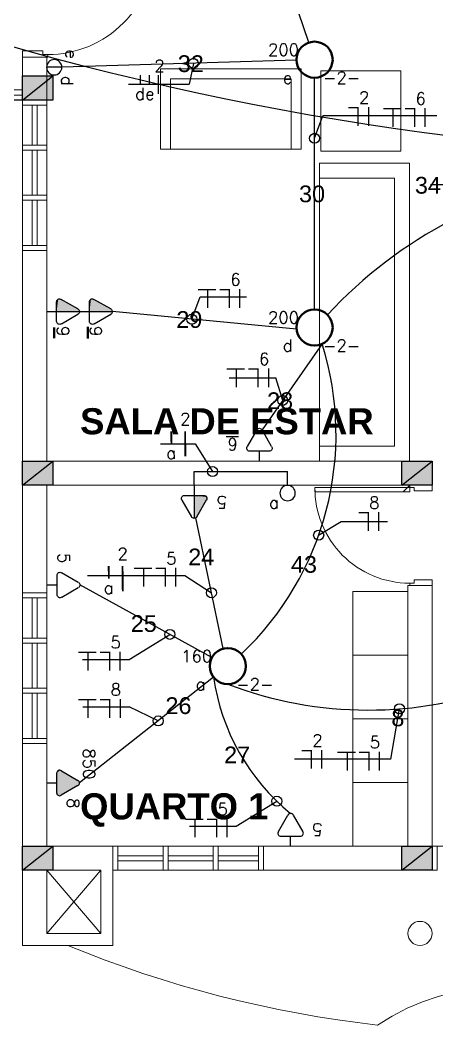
# Model space of a CAD drawing. Header units: millimetres. Extents: x 4360 to 8806, y 1896 to 3880.
# Drawn here: x 4427.47 to 4431.63, y 1934.58 to 1944.61 of the extents above; entities that cross this region are included whole.
import ezdxf
from ezdxf.enums import TextEntityAlignment as Align

# ---------------------------------------------------------------- set-up
doc = ezdxf.new("R2010")
doc.units = ezdxf.units.MM
doc.linetypes.add('ACAD_ISO03W100', pattern=[30, 12, -18])
doc.linetypes.add('Contínuo', pattern=[0])
for name, color, linetype, lineweight in [('C-Moveis', 7, 'Continuous', 5), ('C-Paredes-Acessorios', 20, 'Continuous', 5), ('C-Portas', 7, 'Continuous', 5), ('C-Texto', 4, 'Continuous', 9), ('ILUMINAÇÃO', 1, 'Contínuo', 50), ('TOMADAS', 1, 'Continuous', 25)]:
    doc.layers.add(name, color=color, linetype=linetype, lineweight=lineweight)
doc.layers.add('C-Pilares', color=7, linetype='Continuous', plot=False)
for name, color, linetype in [('CIRCUITOS', 255, 'Continuous'), ('Eletrodutos', 4, 'Continuous'), ('INTERRUPTORES', 1, 'Continuous')]:
    doc.layers.add(name, color=color, linetype=linetype)
doc.styles.add('BOLD', font='arialbd.ttf')
doc.styles.add('RomanS', font='romans.shx')
doc.styles.get("Standard").update_dxf_attribs({"font": 'arial.ttf'})

# ---------------------------------------------------------------- blocks, each defined once
blk = doc.blocks.new('d9-2')
at = {"layer": 'C-Portas'}
for p, q in [((-0.06, 0.2), (-0.06, 1.05)), ((-0.06, 1.05), (-0.02, 1.05)), ((-0.02, 1.05), (-0.02, 0.2)), ((-0.88, 0.2), (-0.9, 0.2)), ((-0.9, 0.2), (-0.9, 0)), ((-0.88, 0.16), (-0.88, 0.2)), ((-0.02, 0.2), (-0.06, 0.2)), ((-0.02, 0.16), (-0.02, 0.2)), ((-0.02, 0.2), (0, 0.2)), ((0, 0.2), (0, 0)), ((-0.85, 0.16), (-0.88, 0.16)), ((-0.85, 0), (-0.85, 0.16)), ((-0.05, 0), (-0.05, 0.16)), ((-0.05, 0.16), (-0.02, 0.16)), ((-0.9, 0), (-0.85, 0)), ((0, 0), (-0.05, 0))]:
    blk.add_line(p, q, dxfattribs=at)
blk.add_arc((-0.0299, 0.2), 0.8501, 89.32988, 180, dxfattribs=at)
blk = doc.blocks.new('A$C2A3D30EB')
at = {"layer": 'C-Pilares'}
for color, points in [(6, [(0, 0), (24, 30), (0, 30)]), (6, [(24, 30), (0, 30), (0, 0)]), (135, [(24, 30), (0, 0), (24, 0)])]:
    blk.add_hatch(color=color, dxfattribs=at).paths.add_polyline_path(points)
blk.add_line((24, 30), (0, 0), dxfattribs=at)
at = {"layer": 'C-Pilares', "color": 7}
blk.add_lwpolyline([(0, 0), (24, 0), (24, 30), (0, 30)], close=True, dxfattribs=at)
blk = doc.blocks.new('A$C0BD3781F')
blk.add_circle((0.36, 0.36), 0.36)
at = {"style": 'RomanS', "flags": 8}
for tag, p in [('001', (0.188, 0.472)), ('009', (0.502, 0.474)), ('020', (0.356, 0.232))]:
    blk.add_attdef(tag, text='', height=0.16, dxfattribs=at).set_placement(p, align=Align.MIDDLE_CENTER)
blk = doc.blocks.new('Ir1s01')
blk.add_circle((0, 1.02), 1.02)
at = {"style": 'RomanS', "flags": 8}
blk.add_attdef('009', text='', height=1.6, dxfattribs=at).set_placement((1.81, 2.29), align=Align.MIDDLE_CENTER)
blk = doc.blocks.new('IR2S02')
blk.add_line((0, 0), (0, 2.03))
blk.add_circle((0, 1.02), 1.02)
at = {"style": 'RomanS', "flags": 8}
for tag, p in [('030', (-1.74, 2.3)), ('009', (1.81, 2.29))]:
    blk.add_attdef(tag, text='', height=1.6, dxfattribs=at).set_placement(p, align=Align.MIDDLE_CENTER)
blk = doc.blocks.new('TEBAI01')
for p, q in [((-1.62, 1.95), (-0.35, 4.14)), ((0.35, 4.14), (1.63, 1.92)), ((-1.3, 1.32), (1.28, 1.32)), ((0, 0), (0, 1.32))]:
    blk.add_line(p, q)
for centre, start, end in [((0, 3.97), 26.0479, 153.9521), ((-1.3, 1.71), 143.1332, 270.777), ((1.3, 1.71), 267.1811, 32.5689)]:
    blk.add_arc(centre, 0.393, start, end)
at = {"style": 'RomanS', "flags": 8}
for tag, p in [('020', (-5.03, 2.2)), ('001', (3.56, 2.23))]:
    blk.add_attdef(tag, text='', height=1.6, dxfattribs=at).set_placement(p, align=Align.MIDDLE_CENTER)
blk = doc.blocks.new('TEMED02')
for p, q in [((-1.62, 1.95), (-0.35, 4.14)), ((0, 1.32), (0, 4.36)), ((0.35, 4.14), (1.63, 1.92)), ((-1.3, 1.32), (1.28, 1.32)), ((0, 0), (0, 1.32))]:
    blk.add_line(p, q)
for centre, start, end in [((0, 3.97), 26.0479, 153.9521), ((-1.3, 1.71), 143.1332, 270.777), ((1.3, 1.71), 267.1811, 32.5689)]:
    blk.add_arc(centre, 0.393, start, end)
at = {"linetype": 'Continuous'}
for points in [[(0, 4.36), (1.63, 1.92), (0.21, 4.3)], [(1.63, 1.92), (0, 4.36), (1.69, 1.72)], [(0, 1.32), (1.69, 1.72), (0, 4.36)], [(0.35, 4.14), (0.21, 4.3), (1.63, 1.92)], [(1.69, 1.72), (0, 1.32), (1.64, 1.52)], [(1.28, 1.32), (1.64, 1.52), (0, 1.32)], [(1.64, 1.52), (1.28, 1.32), (1.49, 1.37)]]:
    blk.add_solid(points, dxfattribs=at)
at = {"style": 'RomanS', "flags": 8}
for tag, p in [('020', (-4.96, 2.19)), ('001', (3.39, 2.17))]:
    blk.add_attdef(tag, text='', height=1.6, dxfattribs=at).set_placement(p, align=Align.MIDDLE_CENTER)
blk = doc.blocks.new('TEALT03')
for p, q in [((-1.62, 1.95), (-0.35, 4.14)), ((0.35, 4.14), (1.63, 1.92)), ((-1.3, 1.32), (1.28, 1.32)), ((0, 0), (0, 1.32))]:
    blk.add_line(p, q)
for centre, start, end in [((0, 3.97), 26.0479, 153.9521), ((-1.3, 1.71), 143.1332, 270.777), ((1.3, 1.71), 267.1811, 32.5689)]:
    blk.add_arc(centre, 0.393, start, end)
at = {"linetype": 'Continuous'}
for points in [[(-1.62, 1.95), (1.49, 1.37), (-0.35, 4.14)], [(-0.35, 4.14), (1.64, 1.52), (-0.21, 4.3)], [(1.64, 1.52), (-0.35, 4.14), (1.49, 1.37)], [(-0.21, 4.3), (1.69, 1.72), (0, 4.36)], [(1.69, 1.72), (-0.21, 4.3), (1.64, 1.52)], [(0, 4.36), (1.63, 1.92), (0.21, 4.3)], [(1.63, 1.92), (0, 4.36), (1.69, 1.72)], [(0.35, 4.14), (0.21, 4.3), (1.63, 1.92)], [(-1.69, 1.75), (1.28, 1.32), (-1.62, 1.95)], [(1.28, 1.32), (-1.69, 1.75), (-1.31, 1.32)], [(-1.66, 1.54), (-1.31, 1.32), (-1.69, 1.75)], [(-1.31, 1.32), (-1.66, 1.54), (-1.51, 1.38)], [(1.49, 1.37), (-1.62, 1.95), (1.28, 1.32)]]:
    blk.add_solid(points, dxfattribs=at)
at = {"style": 'RomanS', "flags": 8}
for tag, p in [('020', (-4.82, 2.03)), ('001', (3.51, 2.07))]:
    blk.add_attdef(tag, text='', height=1.6, dxfattribs=at).set_placement(p, align=Align.MIDDLE_CENTER)
blk = doc.blocks.new('FRR')
at = {"const_width": 0.24}
for points in [[(0.12, 1.68), (0.12, -1.68)], [(1.72, 1.68), (1.72, 0)], [(3.32, 1.68), (3.32, 0)]]:
    blk.add_lwpolyline(points, dxfattribs=at)
at = {"style": 'RomanS', "flags": 8}
for tag, p in [('001', (-0.1, 3.31)), ('009', (1.63, -1.63)), ('030', (3.37, -1.63))]:
    blk.add_attdef(tag, text='', height=1.6, dxfattribs=at).set_placement(p, align=Align.MIDDLE_CENTER)
blk = doc.blocks.new('FNT')
at = {"const_width": 0.24}
for points in [[(0.12, 1.68), (0.12, -1.68)], [(1.84, 1.56), (3.68, 1.56)], [(1.96, 1.44), (1.96, -1.68)], [(4.32, 1.56), (7.52, 1.56)], [(5.8, 1.44), (5.8, -1.68)]]:
    blk.add_lwpolyline(points, dxfattribs=at)
at = {"style": 'RomanS', "flags": 8}
blk.add_attdef('001', text='', height=1.6, dxfattribs=at).set_placement((0.89, 3.34), align=Align.MIDDLE_CENTER)
blk = doc.blocks.new('A$C27EA2FDF')
at = {"const_width": 0.009}
for points in [[(0.0398, 0.126), (0.0398, 0)], [(0.1043, 0.1215), (0.1733, 0.1215)], [(0.1088, 0.117), (0.1088, 0)]]:
    blk.add_lwpolyline(points, dxfattribs=at)
at = {"style": 'RomanS', "flags": 8}
blk.add_attdef('001', text='', height=0.06, dxfattribs=at).set_placement((0.0686, 0.1884), align=Align.MIDDLE_CENTER)
blk = doc.blocks.new('A$C3508442B')
at = {"const_width": 0.024}
for points in [[(0.262, 0.224), (0.592, 0.161)], [(0.227, 0.043), (0.392, 0.012)]]:
    blk.add_lwpolyline(points, dxfattribs=at)
at = {"style": 'RomanS', "flags": 8}
for tag, p in [('001', (0.105, 0.258)), ('009', (0.634, 0.329))]:
    blk.add_attdef(tag, text='', height=0.16, rotation=79, dxfattribs=at).set_placement(p, align=Align.MIDDLE_CENTER)

msp = doc.modelspace()

# ---------------------------------------------------------------- linework, layer by layer
at = {"layer": 'C-Moveis'}
for p, q in [((4430.78851, 1938.91158), (4430.78851, 1936.37158)), ((4431.33851, 1938.91158), (4430.78851, 1938.91158)), ((4430.78851, 1938.91158), (4430.78851, 1936.37158)), ((4431.33851, 1938.91158), (4430.78851, 1938.91158)), ((4430.78851, 1938.27658), (4431.33851, 1938.27658)), ((4430.78851, 1938.27658), (4431.33851, 1938.27658)), ((4430.78851, 1937.64158), (4431.33851, 1937.64158)), ((4430.78851, 1937.64158), (4431.33851, 1937.64158)), ((4430.78851, 1937.00658), (4431.33851, 1937.00658)), ((4430.78851, 1937.00658), (4431.33851, 1937.00658))]:
    msp.add_line(p, q, dxfattribs=at)
for points in [[(4428.87331, 1943.32247), (4428.87331, 1944.12247), (4430.27331, 1944.12247), (4430.27331, 1943.32247)], [(4428.87331, 1943.32247), (4428.87331, 1944.12247), (4430.27331, 1944.12247), (4430.27331, 1943.32247)], [(4430.46873, 1943.30123), (4430.46873, 1944.10123), (4431.26873, 1944.10123), (4431.26873, 1943.30123)], [(4430.46873, 1943.30123), (4430.46873, 1944.10123), (4431.26873, 1944.10123), (4431.26873, 1943.30123)], [(4428.97331, 1943.32247), (4428.97331, 1944.02247), (4430.17331, 1944.02247), (4430.17331, 1943.32247)], [(4428.97331, 1943.32247), (4428.97331, 1944.02247), (4430.17331, 1944.02247), (4430.17331, 1943.32247)], [(4430.4556, 1940.21158), (4430.4556, 1943.18158), (4431.3556, 1943.18158), (4431.3556, 1940.21158)], [(4430.4556, 1940.21158), (4430.4556, 1943.18158), (4431.3556, 1943.18158), (4431.3556, 1940.21158)], [(4430.4556, 1940.36158), (4430.4556, 1943.03158), (4431.2056, 1943.03158), (4431.2056, 1940.36158)], [(4430.4556, 1940.36158), (4430.4556, 1943.03158), (4431.2056, 1943.03158), (4431.2056, 1940.36158)]]:
    msp.add_lwpolyline(points, close=True, dxfattribs=at)
at = {"layer": 'C-Paredes-Acessorios'}
for p, q in [((4427.49851, 1944.23978), (4427.49851, 1944.05158)), ((4427.49851, 1944.23978), (4427.73851, 1944.23978)), ((4427.49851, 1944.23978), (4427.49851, 1944.05158)), ((4427.49851, 1944.23978), (4427.73851, 1944.23978)), ((4427.73851, 1944.23978), (4427.73851, 1944.05158)), ((4427.73851, 1944.23978), (4427.73851, 1943.81158)), ((4427.49851, 1944.05158), (4427.49851, 1942.73658)), ((4427.49851, 1944.05158), (4427.49851, 1942.73658)), ((4427.49851, 1943.91158), (4421.67851, 1943.91158)), ((4427.49851, 1943.91158), (4421.67851, 1943.91158)), ((4427.49851, 1943.86158), (4421.67851, 1943.86158)), ((4427.49851, 1943.86158), (4421.67851, 1943.86158)), ((4427.49851, 1942.36158), (4427.49851, 1943.81158)), ((4427.73851, 1943.81158), (4427.49851, 1943.81158)), ((4427.49851, 1942.36158), (4427.49851, 1943.81158)), ((4427.73851, 1943.81158), (4427.49851, 1943.81158)), ((4427.73851, 1943.81158), (4427.73851, 1942.73658)), ((4427.73851, 1942.36158), (4427.73851, 1943.81158)), ((4427.73851, 1943.81158), (4427.73851, 1942.73658)), ((4427.73851, 1942.36158), (4427.73851, 1943.81158)), ((4427.59351, 1943.76158), (4427.59351, 1943.36158)), ((4427.59351, 1943.76158), (4427.59351, 1943.36158)), ((4427.64351, 1943.76158), (4427.64351, 1943.36158)), ((4427.64351, 1943.76158), (4427.64351, 1943.36158)), ((4427.59351, 1943.31158), (4427.59351, 1942.86158)), ((4427.59351, 1943.31158), (4427.59351, 1942.86158)), ((4427.64351, 1943.31158), (4427.64351, 1942.86158)), ((4427.64351, 1943.31158), (4427.64351, 1942.86158)), ((4427.59351, 1942.36158), (4427.59351, 1942.81158)), ((4427.59351, 1942.36158), (4427.59351, 1942.81158)), ((4427.64351, 1942.36158), (4427.64351, 1942.81158)), ((4427.64351, 1942.36158), (4427.64351, 1942.81158)), ((4427.49851, 1942.31158), (4427.49851, 1938.89658)), ((4427.73851, 1942.31158), (4427.49851, 1942.31158)), ((4427.49851, 1942.31158), (4427.49851, 1938.89658)), ((4427.73851, 1942.31158), (4427.49851, 1942.31158)), ((4427.73851, 1942.31158), (4427.73851, 1940.21158)), ((4427.73851, 1942.31158), (4427.73851, 1940.21158)), ((4431.33851, 1940.21158), (4427.73851, 1940.21158)), ((4431.57851, 1940.21158), (4427.73851, 1940.21158)), ((4431.57851, 1939.97158), (4431.57851, 1940.21158)), ((4431.57851, 1939.97158), (4431.57851, 1940.21158)), ((4427.73851, 1939.97158), (4427.73851, 1938.89658)), ((4431.57851, 1939.97158), (4427.73851, 1939.97158)), ((4427.73851, 1939.97158), (4427.73851, 1938.89658)), ((4431.57851, 1939.97158), (4427.73851, 1939.97158)), ((4431.33851, 1938.97158), (4431.33851, 1936.37158)), ((4431.33851, 1938.97158), (4431.33851, 1936.37158)), ((4431.33851, 1938.97158), (4431.57851, 1938.97158)), ((4431.57851, 1938.97158), (4431.57851, 1936.13158)), ((4431.57851, 1938.97158), (4431.57851, 1936.13158)), ((4427.49851, 1937.44658), (4427.49851, 1938.89658)), ((4427.73851, 1938.89658), (4427.49851, 1938.89658)), ((4427.49851, 1937.44658), (4427.49851, 1938.89658)), ((4427.73851, 1938.89658), (4427.49851, 1938.89658)), ((4427.73851, 1937.44658), (4427.73851, 1938.89658)), ((4427.73851, 1937.44658), (4427.73851, 1938.89658)), ((4427.59351, 1938.84658), (4427.59351, 1938.44658)), ((4427.59351, 1938.84658), (4427.59351, 1938.44658)), ((4427.64351, 1938.84658), (4427.64351, 1938.44658)), ((4427.64351, 1938.84658), (4427.64351, 1938.44658)), ((4427.59351, 1938.39658), (4427.59351, 1937.94658)), ((4427.59351, 1938.39658), (4427.59351, 1937.94658)), ((4427.64351, 1938.39658), (4427.64351, 1937.94658)), ((4427.64351, 1938.39658), (4427.64351, 1937.94658)), ((4427.59351, 1937.44658), (4427.59351, 1937.89658)), ((4427.59351, 1937.44658), (4427.59351, 1937.89658)), ((4427.64351, 1937.44658), (4427.64351, 1937.89658)), ((4427.64351, 1937.44658), (4427.64351, 1937.89658)), ((4427.49851, 1937.39658), (4427.49851, 1935.38158)), ((4427.73851, 1937.39658), (4427.49851, 1937.39658)), ((4427.73851, 1937.39658), (4427.49851, 1937.39658)), ((4427.73851, 1937.39658), (4427.73851, 1936.37158)), ((4427.73851, 1937.39658), (4427.73851, 1936.37158)), ((4428.39851, 1936.37158), (4427.73851, 1936.37158)), ((4428.39851, 1936.37158), (4427.73851, 1936.37158)), ((4428.39851, 1936.13158), (4428.39851, 1936.37158)), ((4428.39851, 1936.13158), (4428.39851, 1936.37158)), ((4428.44851, 1936.37158), (4429.89851, 1936.37158)), ((4428.44851, 1936.37158), (4429.89851, 1936.37158)), ((4431.33851, 1936.37158), (4429.89851, 1936.37158)), ((4429.89851, 1936.13158), (4429.89851, 1936.37158)), ((4431.33851, 1936.37158), (4429.89851, 1936.37158)), ((4429.89851, 1936.13158), (4429.89851, 1936.37158)), ((4431.57851, 1936.13158), (4431.57851, 1936.37158)), ((4433.07851, 1936.37158), (4431.57851, 1936.37158)), ((4431.57851, 1936.13158), (4431.57851, 1936.37158)), ((4433.07851, 1936.37158), (4431.57851, 1936.37158)), ((4428.44851, 1936.27658), (4428.89851, 1936.27658)), ((4428.44851, 1936.27658), (4428.89851, 1936.27658)), ((4429.39851, 1936.27658), (4428.94851, 1936.27658)), ((4429.39851, 1936.27658), (4428.94851, 1936.27658)), ((4429.84851, 1936.27658), (4429.44851, 1936.27658)), ((4429.84851, 1936.27658), (4429.44851, 1936.27658)), ((4428.44851, 1936.22658), (4428.89851, 1936.22658)), ((4428.44851, 1936.22658), (4428.89851, 1936.22658)), ((4429.39851, 1936.22658), (4428.94851, 1936.22658)), ((4429.39851, 1936.22658), (4428.94851, 1936.22658)), ((4429.84851, 1936.22658), (4429.44851, 1936.22658)), ((4429.84851, 1936.22658), (4429.44851, 1936.22658)), ((4428.27851, 1936.13158), (4427.73851, 1936.13158)), ((4427.73851, 1936.13158), (4427.73851, 1935.50158)), ((4428.27851, 1936.13158), (4427.73851, 1936.13158)), ((4428.27851, 1936.13158), (4428.27851, 1935.50158)), ((4428.39851, 1936.13158), (4428.39851, 1935.38158)), ((4428.44851, 1936.13158), (4429.89851, 1936.13158)), ((4428.44851, 1936.13158), (4429.89851, 1936.13158)), ((4431.57851, 1936.13158), (4429.89851, 1936.13158)), ((4431.57851, 1936.13158), (4429.89851, 1936.13158)), ((4427.73851, 1935.50158), (4428.27851, 1935.50158)), ((4427.49851, 1935.38158), (4428.39851, 1935.38158))]:
    msp.add_line(p, q, dxfattribs=at)
at = {"layer": 'C-Paredes-Acessorios', "lineweight": 30}
msp.add_line((4427.49851, 1943.81158), (4421.67851, 1943.81158), dxfattribs=at)
msp.add_line((4427.49851, 1943.81158), (4421.67851, 1943.81158), dxfattribs=at)
at = {"layer": 'C-Paredes-Acessorios', "color": 3}
for p, q in [((4427.73851, 1936.13158), (4428.27851, 1935.50158)), ((4428.27851, 1936.13158), (4427.73851, 1935.50158))]:
    msp.add_line(p, q, dxfattribs=at)
for points in [[(4427.49851, 1943.81158), (4427.49851, 1943.76158), (4427.73851, 1943.76158), (4427.73851, 1943.81158)], [(4427.49851, 1943.81158), (4427.49851, 1943.76158), (4427.73851, 1943.76158), (4427.73851, 1943.81158)], [(4427.49851, 1942.31158), (4427.49851, 1942.36158), (4427.73851, 1942.36158), (4427.73851, 1942.31158)], [(4427.49851, 1942.31158), (4427.49851, 1942.31158), (4427.49851, 1942.36158), (4427.73851, 1942.36158), (4427.73851, 1942.31158)], [(4427.49851, 1942.31158), (4427.49851, 1942.36158), (4427.73851, 1942.36158), (4427.73851, 1942.31158)], [(4427.49851, 1942.31158), (4427.49851, 1942.31158), (4427.49851, 1942.36158), (4427.73851, 1942.36158), (4427.73851, 1942.31158)], [(4427.49851, 1938.89658), (4427.49851, 1938.84658), (4427.73851, 1938.84658), (4427.73851, 1938.89658)], [(4427.49851, 1938.89658), (4427.49851, 1938.84658), (4427.73851, 1938.84658), (4427.73851, 1938.89658)], [(4427.49851, 1937.39658), (4427.49851, 1937.44658), (4427.73851, 1937.44658), (4427.73851, 1937.39658)], [(4427.49851, 1937.39658), (4427.49851, 1937.39658), (4427.49851, 1937.44658), (4427.73851, 1937.44658), (4427.73851, 1937.39658)], [(4427.49851, 1937.39658), (4427.49851, 1937.44658), (4427.73851, 1937.44658), (4427.73851, 1937.39658)], [(4427.49851, 1937.39658), (4427.49851, 1937.39658), (4427.49851, 1937.44658), (4427.73851, 1937.44658), (4427.73851, 1937.39658)], [(4428.39851, 1936.37158), (4428.44851, 1936.37158), (4428.44851, 1936.13158), (4428.39851, 1936.13158)], [(4428.39851, 1936.37158), (4428.39851, 1936.37158), (4428.44851, 1936.37158), (4428.44851, 1936.13158), (4428.39851, 1936.13158)], [(4428.39851, 1936.37158), (4428.44851, 1936.37158), (4428.44851, 1936.13158), (4428.39851, 1936.13158)], [(4428.39851, 1936.37158), (4428.39851, 1936.37158), (4428.44851, 1936.37158), (4428.44851, 1936.13158), (4428.39851, 1936.13158)], [(4429.89851, 1936.37158), (4429.84851, 1936.37158), (4429.84851, 1936.13158), (4429.89851, 1936.13158)], [(4429.89851, 1936.37158), (4429.84851, 1936.37158), (4429.84851, 1936.13158), (4429.89851, 1936.13158)], [(4431.57851, 1936.37158), (4431.62851, 1936.37158), (4431.62851, 1936.13158), (4431.57851, 1936.13158)], [(4431.57851, 1936.37158), (4431.57851, 1936.37158), (4431.62851, 1936.37158), (4431.62851, 1936.13158), (4431.57851, 1936.13158)], [(4431.57851, 1936.37158), (4431.62851, 1936.37158), (4431.62851, 1936.13158), (4431.57851, 1936.13158)], [(4431.57851, 1936.37158), (4431.57851, 1936.37158), (4431.62851, 1936.37158), (4431.62851, 1936.13158), (4431.57851, 1936.13158)]]:
    msp.add_lwpolyline(points, dxfattribs=at)
for points in [[(4427.73851, 1943.36158), (4427.49851, 1943.36158), (4427.49851, 1943.31158), (4427.73851, 1943.31158)], [(4427.73851, 1943.36158), (4427.49851, 1943.36158), (4427.49851, 1943.31158), (4427.73851, 1943.31158)], [(4427.73851, 1942.86158), (4427.49851, 1942.86158), (4427.49851, 1942.81158), (4427.73851, 1942.81158)], [(4427.73851, 1942.86158), (4427.49851, 1942.86158), (4427.49851, 1942.81158), (4427.73851, 1942.81158)], [(4427.73851, 1938.44658), (4427.49851, 1938.44658), (4427.49851, 1938.39658), (4427.73851, 1938.39658)], [(4427.73851, 1938.44658), (4427.49851, 1938.44658), (4427.49851, 1938.39658), (4427.73851, 1938.39658)], [(4427.73851, 1937.94658), (4427.49851, 1937.94658), (4427.49851, 1937.89658), (4427.73851, 1937.89658)], [(4427.73851, 1937.94658), (4427.49851, 1937.94658), (4427.49851, 1937.89658), (4427.73851, 1937.89658)], [(4428.94851, 1936.13158), (4428.94851, 1936.37158), (4428.89851, 1936.37158), (4428.89851, 1936.13158)], [(4428.94851, 1936.13158), (4428.94851, 1936.37158), (4428.89851, 1936.37158), (4428.89851, 1936.13158)], [(4429.44851, 1936.13158), (4429.44851, 1936.37158), (4429.39851, 1936.37158), (4429.39851, 1936.13158)], [(4429.44851, 1936.13158), (4429.44851, 1936.37158), (4429.39851, 1936.37158), (4429.39851, 1936.13158)]]:
    msp.add_lwpolyline(points, close=True, dxfattribs=at)
at = {"layer": 'C-Paredes-Acessorios'}
msp.add_circle((4431.45851, 1935.50158), 0.12, dxfattribs=at)
at = {"layer": 'C-Paredes-Acessorios', "linetype": 'ACAD_ISO03W100'}
for centre, radius, start, end in [((4432.32851, 1946.01773), 11.5027, 247.617974, 263.542184), ((4432.28359, 1932.72414), 2.24357, 55.790496, 123.822348)]:
    msp.add_arc(centre, radius, start, end, dxfattribs=at)
at = {"layer": 'CIRCUITOS', "linetype": 'Continuous'}
for p, q in [((4429.20004, 1944.17728), (4429.15806, 1943.96897)), ((4428.55214, 1943.96897), (4429.15806, 1943.96897)), ((4430.40822, 1943.42972), (4430.48877, 1943.65452)), ((4431.62514, 1943.65452), (4430.48877, 1943.65452)), ((4429.18559, 1941.62581), (4429.26614, 1941.85061)), ((4430.09024, 1940.81609), (4430.02101, 1941.04089)), ((4430.44875, 1939.4724), (4430.67262, 1939.60859)), ((4428.85017, 1937.62054), (4428.56136, 1937.76244)), ((4431.16898, 1937.2375), (4430.20744, 1937.2375))]:
    msp.add_line(p, q, dxfattribs=at)
at = {"layer": 'CIRCUITOS'}
for p, q in [((4429.26614, 1941.85061), (4429.72974, 1941.85061)), ((4429.55741, 1941.04089), (4430.02101, 1941.04089)), ((4428.8717, 1940.38362), (4429.21962, 1940.38362)), ((4429.21962, 1940.38362), (4429.39125, 1940.10662)), ((4430.67262, 1939.60859), (4431.13622, 1939.60859)), ((4428.14454, 1939.0708), (4429.11427, 1939.0708)), ((4429.11427, 1939.0708), (4429.37967, 1938.89876)), ((4428.55969, 1938.2341), (4428.96648, 1938.48362)), ((4428.09609, 1938.2341), (4428.55969, 1938.2341)), ((4428.09776, 1937.76244), (4428.56136, 1937.76244)), ((4431.16898, 1937.2375), (4431.25334, 1937.74066)), ((4429.62607, 1936.57006), (4430.03286, 1936.81958)), ((4429.16247, 1936.57006), (4429.62607, 1936.57006))]:
    msp.add_line(p, q, dxfattribs=at)
for centre in [(4429.20004, 1944.17728), (4430.40822, 1943.42972), (4429.18559, 1941.62581), (4430.09024, 1940.81609), (4429.39125, 1940.10662), (4430.44875, 1939.4724), (4429.37967, 1938.89876), (4428.96648, 1938.48362), (4431.25334, 1937.74066), (4428.85017, 1937.62054), (4430.03286, 1936.81958)]:
    msp.add_circle(centre, 0.05, dxfattribs=at)
msp.add_arc((4431.52363, 1938.36008), 2.14373, 188.164121, 230.809859, dxfattribs=at)
at = {"layer": 'Eletrodutos'}
for p, q in [((4430.35109, 1944.38427), (4430.06831, 1945.22432)), ((4430.22859, 1944.20825), (4427.88981, 1944.13782)), ((4430.40851, 1941.72368), (4430.40851, 1944.03367)), ((4430.40851, 1944.03367), (4430.40851, 1944.03367)), ((4433.14226, 1942.96447), (4431.5635, 1942.96447)), ((4430.22937, 1941.52607), (4428.3925, 1941.70158)), ((4430.48449, 1941.3805), (4429.88483, 1940.52203)), ((4429.20818, 1939.96735), (4429.20818, 1940.10662)), ((4429.20818, 1940.10662), (4430.13921, 1940.10662)), ((4430.13921, 1939.96858), (4430.13921, 1940.10662)), ((4429.4962, 1938.34098), (4429.2238, 1939.64483)), ((4429.38515, 1938.25377), (4428.06992, 1938.97581)), ((4429.40163, 1938.05566), (4428.06551, 1937.00143))]:
    msp.add_line(p, q, dxfattribs=at)
for centre, radius, start, end in [((4435.4423, 1972.609), 29.38736, 229.683752, 265.688374), ((4433.8284, 1938.63987), 4.47299, 97.419931, 137.36965), ((4427.60336, 1940.48009), 3.01855, 313.399635, 17.355026), ((4430.94468, 1941.65631), 3.9278, 249.091459, 290.64686)]:
    msp.add_arc(centre, radius, start, end, dxfattribs=at)
at = {"layer": 'ILUMINAÇÃO'}
for p, q in [((4427.81396, 1941.54493), (4427.81396, 1941.4362)), ((4428.14983, 1941.54869), (4428.14983, 1941.43245))]:
    msp.add_line(p, q, dxfattribs=at)
at = {"layer": 'INTERRUPTORES'}
msp.add_line((4431.28929, 1939.90492), (4431.35629, 1939.97158), dxfattribs=at)
at = {"layer": 'TOMADAS'}
msp.add_line((4429.64872, 1940.4516), (4429.52622, 1940.4516), dxfattribs=at)

# ---------------------------------------------------------------- block references
at = {"layer": 'C-Paredes-Acessorios', "xscale": -0.01, "yscale": 0.01, "zscale": 0.01, "rotation": 90}
for p in [(4427.79851, 1944.05158), (4427.79851, 1944.05158), (4427.79851, 1940.21158), (4427.79851, 1940.21158), (4431.57851, 1940.21158), (4431.57851, 1940.21158), (4427.79851, 1936.37158), (4427.79851, 1936.37158), (4431.57851, 1936.37158), (4431.57851, 1936.37158)]:
    msp.add_blockref('A$C2A3D30EB', p, dxfattribs=at)
at = {"layer": 'C-Portas', "linetype": 'Continuous'}
for p, xscale, yscale, zscale, rotation in [((4427.49851, 1945.36338), -1.248444444426277, 1.248444444426277, 1.248444444426277, 270), ((4427.49851, 1945.36338), -1.248444444426277, 1.248444444426277, 1.248444444426277, 270), ((4431.57851, 1939.97158), 1.111111111094942, 1.111111111094942, 1.111111111094942, 90.00000000000001), ((4431.57851, 1939.97158), 1.111111111094942, 1.111111111094942, 1.111111111094942, 90.00000000000001)]:
    msp.add_blockref('d9-2', p, dxfattribs=dict(at, xscale=xscale, yscale=yscale, zscale=zscale, rotation=rotation))
at = {"layer": 'CIRCUITOS'}
ref = msp.add_blockref('FRR', (4428.8574, 1943.96618), dxfattribs=dict(at, xscale=-0.05624999999999999, yscale=0.05624999999999999, zscale=0.05624999999999999))
ref.add_attrib('001', '2', dxfattribs={"layer": '0', "height": 0.12, "style": 'RomanS'}).set_placement((4428.86297, 1944.15236), align=Align.MIDDLE_CENTER)
ref.add_attrib('009', 'e', dxfattribs={"layer": '0', "height": 0.12, "style": 'RomanS'}).set_placement((4428.76553, 1943.87448), align=Align.MIDDLE_CENTER)
ref.add_attrib('030', 'd', dxfattribs={"layer": '0', "height": 0.12, "style": 'RomanS'}).set_placement((4428.66809, 1943.87448), align=Align.MIDDLE_CENTER)
ref = msp.add_blockref('A$C27EA2FDF', (4431.00533, 1943.55391), dxfattribs=dict(at, xscale=-1.5, yscale=1.5, zscale=1.5))
ref.add_attrib('001', '2', dxfattribs={"layer": '0', "height": 0.12, "style": 'RomanS', "flags": 8}).set_placement((4430.90248, 1943.83644), align=Align.MIDDLE_CENTER)
at = {"layer": 'CIRCUITOS', "lineweight": 30}
ref = msp.add_blockref('FNT', (4431.51548, 1943.63695), dxfattribs=dict(at, xscale=-0.05624999999918144, yscale=0.05624999999918144, zscale=0.05624999999918144))
ref.add_attrib('001', '6', dxfattribs={"layer": '0', "height": 0.12, "style": 'RomanS', "flags": 8}).set_placement((4431.46555, 1943.82498), align=Align.MIDDLE_CENTER)
ref = msp.add_blockref('FNT', (4429.66925, 1941.83304), dxfattribs=dict(at, xscale=-0.05624999999918144, yscale=0.05624999999918144, zscale=0.05624999999918144))
ref.add_attrib('001', '6', dxfattribs={"layer": '0', "height": 0.12, "style": 'RomanS', "flags": 8}).set_placement((4429.61932, 1942.02107), align=Align.MIDDLE_CENTER)
ref = msp.add_blockref('FNT', (4429.95585, 1941.04089), dxfattribs=dict(at, xscale=-0.05624999999918144, yscale=0.05624999999918144, zscale=0.05624999999918144))
ref.add_attrib('001', '6', dxfattribs={"layer": '0', "height": 0.12, "style": 'RomanS', "flags": 8}).set_placement((4429.90592, 1941.22892), align=Align.MIDDLE_CENTER)
ref = msp.add_blockref('A$C3508442B', (4428.9152, 1940.66949), dxfattribs=dict(at, xscale=0.7499999999999991, yscale=0.7499999999999991, zscale=0.7499999999999991, rotation=281.2487109540815))
ref.add_attrib('009', 'a', dxfattribs={"layer": '0', "height": 0.12, "rotation": 0.248711, "style": 'RomanS', "flags": 8}).set_placement((4428.97863, 1940.29224), align=Align.MIDDLE_CENTER)
ref.add_attrib('001', '2', dxfattribs={"layer": '0', "height": 0.12, "rotation": 0.248711, "style": 'RomanS', "flags": 8}).set_placement((4429.12009, 1940.63018), align=Align.MIDDLE_CENTER)
at = {"layer": 'CIRCUITOS'}
ref = msp.add_blockref('A$C27EA2FDF', (4431.10677, 1939.51382), dxfattribs=dict(at, xscale=-1.5, yscale=1.5, zscale=1.5))
ref.add_attrib('001', '8', dxfattribs={"layer": '0', "height": 0.12, "style": 'RomanS', "flags": 8}).set_placement((4431.00391, 1939.79635), align=Align.MIDDLE_CENTER)
at = {"layer": 'CIRCUITOS', "lineweight": 30}
ref = msp.add_blockref('A$C3508442B', (4428.29122, 1939.32467), dxfattribs=dict(at, xscale=0.7499999999999991, yscale=0.7499999999999991, zscale=0.7499999999999991, rotation=281.2487109540815))
ref.add_attrib('009', 'a', dxfattribs={"layer": '0', "height": 0.12, "rotation": 0.248711, "style": 'RomanS', "flags": 8}).set_placement((4428.35465, 1938.94742), align=Align.MIDDLE_CENTER)
ref.add_attrib('001', '2', dxfattribs={"layer": '0', "height": 0.12, "rotation": 0.248711, "style": 'RomanS', "flags": 8}).set_placement((4428.49611, 1939.28536), align=Align.MIDDLE_CENTER)
ref = msp.add_blockref('FNT', (4429.03055, 1939.05323), dxfattribs=dict(at, xscale=-0.05624999999918144, yscale=0.05624999999918144, zscale=0.05624999999918144))
ref.add_attrib('001', '5', dxfattribs={"layer": '0', "height": 0.12, "style": 'RomanS', "flags": 8}).set_placement((4428.98062, 1939.24126), align=Align.MIDDLE_CENTER)
ref = msp.add_blockref('FNT', (4428.47597, 1938.21653), dxfattribs=dict(at, xscale=-0.05624999999918144, yscale=0.05624999999918144, zscale=0.05624999999918144))
ref.add_attrib('001', '5', dxfattribs={"layer": '0', "height": 0.12, "style": 'RomanS', "flags": 8}).set_placement((4428.42604, 1938.40456), align=Align.MIDDLE_CENTER)
ref = msp.add_blockref('FNT', (4428.47764, 1937.74487), dxfattribs=dict(at, xscale=-0.05624999999918144, yscale=0.05624999999918144, zscale=0.05624999999918144))
ref.add_attrib('001', '8', dxfattribs={"layer": '0', "height": 0.12, "style": 'RomanS', "flags": 8}).set_placement((4428.42771, 1937.9329), align=Align.MIDDLE_CENTER)
at = {"layer": 'CIRCUITOS'}
ref = msp.add_blockref('A$C27EA2FDF', (4430.53941, 1937.143), dxfattribs=dict(at, xscale=-1.5, yscale=1.5, zscale=1.5))
ref.add_attrib('001', '2', dxfattribs={"layer": '0', "height": 0.12, "style": 'RomanS', "flags": 8}).set_placement((4430.43655, 1937.42553), align=Align.MIDDLE_CENTER)
at = {"layer": 'CIRCUITOS', "lineweight": 30}
ref = msp.add_blockref('FNT', (4431.05932, 1937.21993), dxfattribs=dict(at, xscale=-0.05624999999918144, yscale=0.05624999999918144, zscale=0.05624999999918144))
ref.add_attrib('001', '5', dxfattribs={"layer": '0', "height": 0.12, "style": 'RomanS', "flags": 8}).set_placement((4431.00939, 1937.40796), align=Align.MIDDLE_CENTER)
ref = msp.add_blockref('FNT', (4429.54235, 1936.55249), dxfattribs=dict(at, xscale=-0.05624999999918144, yscale=0.05624999999918144, zscale=0.05624999999918144))
ref.add_attrib('001', '5', dxfattribs={"layer": '0', "height": 0.12, "style": 'RomanS', "flags": 8}).set_placement((4429.49242, 1936.74052), align=Align.MIDDLE_CENTER)
at = {"layer": 'ILUMINAÇÃO'}
ref = msp.add_blockref('A$C0BD3781F', (4430.58849, 1944.39367), dxfattribs=dict(at, xscale=0.5, yscale=0.5, zscale=0.5, rotation=180))
ref.add_attrib('020', '200', dxfattribs={"layer": '0', "height": 0.12, "style": 'RomanS', "flags": 8}).set_placement((4430.09842, 1944.31269), align=Align.MIDDLE_CENTER)
ref.add_attrib('009', 'e', dxfattribs={"layer": '0', "height": 0.12, "style": 'RomanS', "flags": 8}).set_placement((4430.13851, 1944.03367), align=Align.MIDDLE_CENTER)
ref.add_attrib('001', '-2-', dxfattribs={"layer": '0', "height": 0.12, "style": 'RomanS', "flags": 8}).set_placement((4430.67851, 1944.03367), align=Align.MIDDLE_CENTER)
ref = msp.add_blockref('A$C0BD3781F', (4430.58848, 1941.72367), dxfattribs=dict(at, xscale=0.5, yscale=0.5, zscale=0.5, rotation=180))
ref.add_attrib('020', '200', dxfattribs={"layer": '0', "height": 0.12, "style": 'RomanS', "flags": 8}).set_placement((4430.09841, 1941.64269), align=Align.MIDDLE_CENTER)
ref.add_attrib('009', 'd', dxfattribs={"layer": '0', "height": 0.12, "style": 'RomanS', "flags": 8}).set_placement((4430.13851, 1941.36368), align=Align.MIDDLE_CENTER)
ref.add_attrib('001', '-2-', dxfattribs={"layer": '0', "height": 0.12, "style": 'RomanS', "flags": 8}).set_placement((4430.67851, 1941.36368), align=Align.MIDDLE_CENTER)
ref = msp.add_blockref('A$C0BD3781F', (4429.72292, 1938.34715), dxfattribs=dict(at, xscale=0.5, yscale=0.5, zscale=0.5, rotation=180))
ref.add_attrib('020', '160', dxfattribs={"layer": '0', "height": 0.12, "style": 'RomanS', "flags": 8}).set_placement((4429.23285, 1938.26617), align=Align.MIDDLE_CENTER)
ref.add_attrib('009', 'a', dxfattribs={"layer": '0', "height": 0.12, "style": 'RomanS', "flags": 8}).set_placement((4429.27294, 1937.98715), align=Align.MIDDLE_CENTER)
ref.add_attrib('001', '-2-', dxfattribs={"layer": '0', "height": 0.12, "style": 'RomanS', "flags": 8}).set_placement((4429.81294, 1937.98715), align=Align.MIDDLE_CENTER)
at = {"layer": 'INTERRUPTORES'}
ref = msp.add_blockref('IR2S02', (4427.88981, 1944.13782), dxfattribs=dict(at, xscale=-0.07500000000000001, yscale=0.07500000000000001, zscale=0.07500000000000001, rotation=90))
ref.add_attrib('009', 'd', dxfattribs={"layer": '0', "height": 0.12, "rotation": 270, "style": 'RomanS'}).set_placement((4427.94362, 1944.00198), align=Align.MIDDLE_CENTER)
ref.add_attrib('030', 'e', dxfattribs={"layer": '0', "height": 0.12, "rotation": 270, "style": 'RomanS'}).set_placement((4427.98566, 1944.26857), align=Align.MIDDLE_CENTER)
ref = msp.add_blockref('Ir1s01', (4430.13921, 1939.81606), dxfattribs=dict(at, xscale=-0.0749999999989086, yscale=0.0749999999989086, zscale=0.0749999999989086))
ref.add_attrib('009', 'a', dxfattribs={"layer": '0', "height": 0.12, "style": 'RomanS', "flags": 8}).set_placement((4430.00338, 1939.79693), align=Align.MIDDLE_CENTER)
at = {"layer": 'TOMADAS'}
ref = msp.add_blockref('TEMED02', (4427.73851, 1941.70158), dxfattribs=dict(at, xscale=-0.07500000006984917, yscale=0.07500000006984917, zscale=0.07500000006984917, rotation=270))
ref.add_attrib('001', '6', dxfattribs={"layer": '0', "height": 0.12, "rotation": 90, "style": 'RomanS', "flags": 8}).set_placement((4427.90098, 1941.50627), align=Align.MIDDLE_CENTER)
ref = msp.add_blockref('TEMED02', (4428.06551, 1941.70158), dxfattribs=dict(at, xscale=-0.07500000006984917, yscale=0.07500000006984917, zscale=0.07500000006984917, rotation=270))
ref.add_attrib('001', '6', dxfattribs={"layer": '0', "height": 0.12, "rotation": 90, "style": 'RomanS', "flags": 8}).set_placement((4428.22798, 1941.50627), align=Align.MIDDLE_CENTER)
ref = msp.add_blockref('TEBAI01', (4429.85832, 1940.21158), dxfattribs=dict(at, xscale=-0.07500000006984917, yscale=0.07500000006984917, zscale=0.07500000006984917))
ref.add_attrib('001', '6', dxfattribs={"layer": '0', "height": 0.12, "rotation": 180, "style": 'RomanS', "flags": 8}).set_placement((4429.59124, 1940.37856), align=Align.MIDDLE_CENTER)
ref = msp.add_blockref('TEMED02', (4429.20818, 1939.96735), dxfattribs=dict(at, xscale=-0.07500000006984917, yscale=0.07500000006984917, zscale=0.07500000006984917, rotation=180))
ref.add_attrib('020', '5', dxfattribs={"layer": '0', "height": 0.12, "rotation": 180, "style": 'RomanS', "flags": 8}).set_placement((4429.4843, 1939.80275), align=Align.MIDDLE_CENTER)
ref = msp.add_blockref('TEBAI01', (4427.74292, 1938.97581), dxfattribs=dict(at, xscale=-0.07500000006984917, yscale=0.07500000006984917, zscale=0.07500000006984917, rotation=270.0000000008845))
ref.add_attrib('001', '5', dxfattribs={"layer": '0', "height": 0.12, "rotation": 270, "style": 'RomanS', "flags": 8}).set_placement((4427.9099, 1939.24289), align=Align.MIDDLE_CENTER)
ref = msp.add_blockref('TEALT03', (4427.73851, 1937.00143), dxfattribs=dict(at, xscale=0.07500000000000001, yscale=0.07500000000000001, zscale=0.07500000000000001, rotation=270))
ref.add_attrib('001', '8', dxfattribs={"layer": '0', "height": 0.12, "rotation": 270, "style": 'RomanS'}).set_placement((4428.00293, 1936.79945), align=Align.MIDDLE_CENTER)
ref.add_attrib('020', '850', dxfattribs={"layer": '0', "height": 0.12, "rotation": 270, "style": 'RomanS'}).set_placement((4428.16182, 1937.19185), align=Align.MIDDLE_CENTER)
ref = msp.add_blockref('TEBAI01', (4430.16902, 1936.37158), dxfattribs=dict(at, xscale=0.07500000006984917, yscale=0.07500000006984917, zscale=0.07500000006984917))
ref.add_attrib('001', '5', dxfattribs={"layer": '0', "height": 0.12, "rotation": 180, "style": 'RomanS', "flags": 8}).set_placement((4430.4361, 1936.53856), align=Align.MIDDLE_CENTER)

# ---------------------------------------------------------------- texts
at = {"layer": 'C-Texto', "style": 'BOLD'}
for s, p in [('SALA DE ESTAR', (4428.07117, 1940.47854)), ('QUARTO 1', (4428.07117, 1936.63854))]:
    msp.add_text(s, height=0.26, dxfattribs=at).set_placement(p)
at = {"layer": 'Eletrodutos', "attachment_point": 3}
for s, insert, char_height in [('32', (4429.3039, 1944.25778), 0.167023), ('34', (4431.66736, 1943.04497), 0.167023), ('30', (4430.51237, 1942.95918), 0.167023), ('29', (4429.28945, 1941.70631), 0.167023), ('28', (4430.1941, 1940.89659), 0.167023), ('24', (4429.40834, 1939.33916), 0.167023), ('43', (4430.43212, 1939.26483), 0.167023), ('25', (4428.83567, 1938.67485), 0.167023), ('26', (4429.18105, 1937.85636), 0.167023), ('8', (4431.30292, 1937.7342), 0.16702), ('27', (4429.76572, 1937.36495), 0.167023)]:
    msp.add_mtext_dynamic_manual_height_columns(s, width=0.2590259, gutter_width=0.83512, heights=[0], dxfattribs=dict(at, insert=insert, char_height=char_height))

doc.saveas('drawing.dxf')
